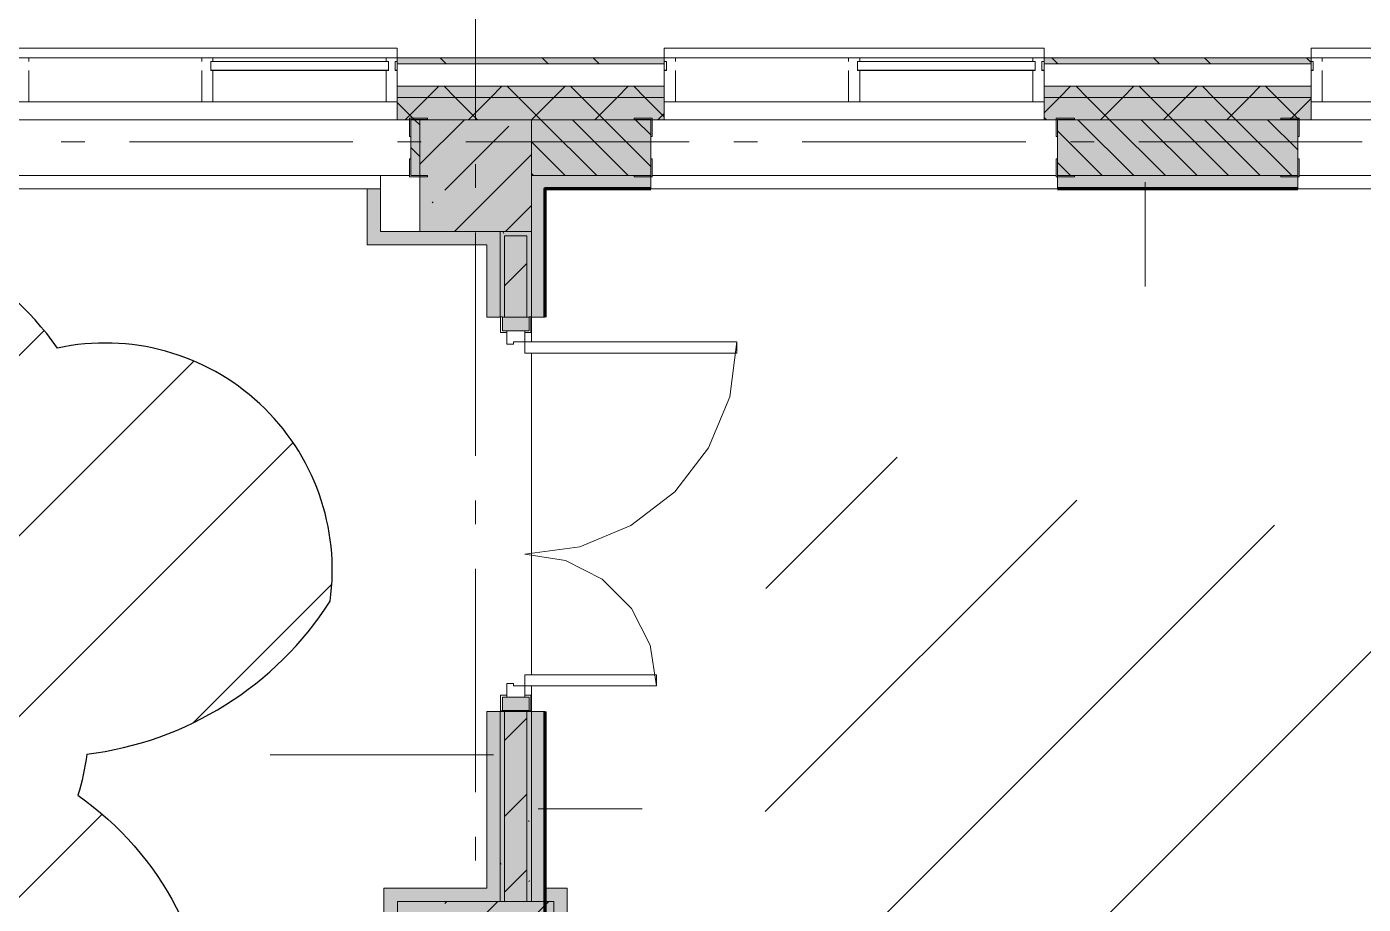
# Model space of a CAD drawing. Header units: millimetres. Extents: x -537608 to 253996, y -217170 to 186033.
# Drawn here: x -233385 to -227403, y 175509 to 179437 of the extents above; entities that cross this region are included whole.
import ezdxf

# ---------------------------------------------------------------- set-up
doc = ezdxf.new("R2010")
doc.units = ezdxf.units.MM
doc.layers.add('16) Лак 1.6м', color=160, linetype='Continuous', lineweight=90)
doc.layers.add('2) окраска коммуникации', color=152, linetype='Continuous', lineweight=30)
doc.layers.add('PDF _Геометрия', color=7, linetype='Continuous')
doc.layers.add('PDF _Сплошная заливка', color=7, linetype='Continuous', true_color=0xffffff)

msp = doc.modelspace()

# ---------------------------------------------------------------- hatches: boundary and pattern name
at = {"layer": '2) окраска коммуникации'}
h = msp.add_hatch(dxfattribs=at)
h.set_pattern_fill('ANSI31', color=256, scale=180)
h.paths.add_polyline_path([(-233247.5688, 177998.5235, 0.52056705), (-235419.4646, 177998.5235, 0.52056705), (-237429.314, 177998.5235, 0.52056705), (-238821.017, 177998.5235, 0.52056705), (-238257.7876, 176764.6396, 0.52056705), (-236617.9332, 176764.6396, 0.220684184), (-235677.2729, 176219.1299, 0.205609589), (-235330.6408, 175659.2565, 0.276734799), (-235930.449, 174316.027, 0.061769593), (-236112.3946, 174259.4336, 0.52056705), (-237556.5301, 174259.4336, 0.379466008), (-238348.6553, 174426.9845, 0.057663837), (-238592.4759, 174486.1429, 0.52056705), (-239028.0629, 173407.6346, 0.52056705), (-239028.0629, 171042.3935, 0.52056705), (-239028.0629, 169617.5684, 0.52056705), (-239028.0629, 167673.4548, 0.52056705), (-239028.0629, 165454.0474, 0.52056705), (-239028.0629, 163233.1917, 0.52056705), (-239028.0629, 161197.9974, 0.52056705), (-237754.1061, 161355.6589, 0.52056705), (-237754.1061, 163501.6063, 0.52056705), (-237754.1061, 165619.0709, 0.52056705), (-237754.1061, 167485.6614, 0.52056705), (-237754.1061, 169510.9994, 0.52056705), (-237754.1061, 171144.8997, 0.52056705), (-237754.1061, 172906.8922, 0.128482934), (-237635.6681, 173445.8092, 0.087084483), (-237506.7931, 173612.8336, 0.52056705), (-236002.5942, 173612.8336, 0.294706709), (-235400.9446, 173367.8094, 0.015336865), (-235330.6408, 173315.2971, 0.52056705), (-235330.6408, 171857.765, 0.52056705), (-235330.6408, 169616.5128, 0.52056705), (-233156.3052, 169668.4749, 0.52056705), (-233156.3052, 171100.5414, 0.52056705), (-233156.3052, 173693.283, 0.52056705), (-233156.3052, 175996.4089, 0.04413108), (-233116.7734, 176180.5755, 0.223427694), (-232027.1964, 176864.879, 0.52056705)])
h = msp.add_hatch(dxfattribs=at)
h.set_pattern_fill('ANSI31', color=5, scale=222)
h.set_pattern_definition([(45, (-258045.5, 58244.4), (-498.4042, 498.4042), [])])
edge = h.paths.add_edge_path()
edge.add_spline(control_points=[(-235816.1191, 159271.232), (-236159.4574, 159033.9082), (-238070.707, 158782.2879), (-238638.1634, 158432.2404), (-238105.9898, 157437.1958), (-235754.1232, 157437.1958), (-234964.4457, 157111.2328), (-232629.7463, 157197.0128), (-230260.7124, 156905.3617), (-229350.8658, 157179.8572), (-227823.0111, 157317.1047), (-227874.2427, 155408.2821), (-228097.4122, 152976.7837), (-227822.7426, 150724.7104), (-228269.0815, 149763.9784), (-227084.5653, 149112.0524), (-225299.2066, 148991.9613), (-224269.1925, 149077.7406), (-223393.6804, 150141.4089), (-223033.1746, 151942.7824), (-223033.1746, 154550.2232), (-224114.1503, 155620.6235), (-222534.7954, 157233.2822), (-223616.3097, 158108.2349), (-222328.7917, 159257.6825), (-224405.9872, 160750.2232), (-223221.471, 161659.5139), (-222637.7958, 162380.0636), (-222998.3466, 163910.6161), (-224371.6993, 165660.5215), (-222551.1261, 167750.2232), (-223117.6326, 168979.9453), (-222465.2915, 170352.4203), (-223735.6423, 171364.6211), (-222688.4609, 172325.3538), (-224215.7041, 173378.4158), (-222584.8491, 174510.7078), (-223546.1958, 175199.8757), (-221881.0047, 176020.4302), (-223048.3552, 176912.5392), (-223134.1899, 177993.3638), (-224026.8692, 177461.5296), (-225297.22, 177718.8682), (-226378.7358, 177221.3459), (-228541.766, 177135.5666), (-230052.4535, 177838.96), (-230103.9537, 176483.6406), (-230103.9537, 175397.7837), (-229211.2743, 175199.8757), (-230121.1209, 173498.5077), (-229039.6066, 172812.2698), (-230258.4573, 170776.7837), (-229761.2561, 169941.1373), (-230774.103, 168425.7837), (-229332.0829, 167750.2232), (-232123.453, 166650.2232), (-233452.141, 167750.2232), (-234104.4836, 166681.5095), (-235855.5078, 167750.2232), (-235443.0905, 165700.2452), (-235100.8307, 164170.835), (-235942.0098, 164546.6834), (-235461.3365, 162982.3976), (-236062.1774, 161973.2927), (-234156.6512, 161458.6141), (-236010.6772, 160206.231), (-235472.7808, 159508.5559), (-235816.1191, 159271.232)], knot_values=[0, 0, 0, 0, 1, 2, 3, 4, 5, 6, 7, 8, 9, 10, 11, 12, 13, 14, 15, 16, 17, 18, 19, 20, 21, 22, 23, 24, 25, 26, 27, 28, 29, 30, 31, 32, 33, 34, 35, 36, 37, 38, 39, 40, 41, 42, 43, 44, 45, 46, 47, 48, 49, 50, 51, 52, 53, 54, 55, 56, 57, 58, 59, 60, 61, 62, 63, 64, 65, 65, 65, 65], degree=3, periodic=0)
edge = h.paths.add_edge_path(flags=16)
edge.add_arc((-231889.6573, 159033.0748), 1468.0305, 125.00000005, 234.99999995, ccw=False)
edge.add_arc((-231607.6582, 161840.8916), 1959.6809, 125.00000005, 234.99999995, ccw=False)
edge.add_arc((-231767.132, 163405.6521), 965.4036, 67.59470151, 177.59470141, ccw=False)
edge.add_arc((-231443.7098, 163069.927), 1229.0586, -22.07713269, 87.92286721, ccw=False)
edge.add_arc((-231143.3293, 161410.3894), 1461.9881, -54.99999995, 54.99999995, ccw=False)
edge.add_arc((-231576.0596, 159327.8343), 1548.9823, -75.15767463, 34.84232527, ccw=False)
edge.add_arc((-231955.4787, 158374.0401), 947.5729, 215.00000005, 324.99999995, ccw=False)
edge = h.paths.add_edge_path(flags=16)
edge.add_arc((-225566.369, 153285.6185), 1536.9915, 125.00000005, 234.99999995, ccw=False)
edge.add_arc((-225538.421, 155843.592), 1585.7174, 125.00000005, 234.99999995, ccw=False)
edge.add_arc((-225137.7183, 159013.7421), 2284.3212, 125.00000005, 234.99999995, ccw=False)
edge.add_arc((-225658.2126, 162012.8119), 1376.867, 125.00000005, 234.99999995, ccw=False)
edge.add_arc((-225574.7307, 164105.3721), 1301.2124, 117.8493612, 227.8493611, ccw=False)
edge.add_arc((-225369.6285, 164519.2026), 1097.085, 27.81836399, 137.81836389, ccw=False)
edge.add_arc((-225613.8121, 163296.7221), 2117.3814, -54.99999995, 54.99999995, ccw=False)
edge.add_arc((-225663.381, 159757.0156), 2203.8023, -54.99999995, 54.99999995, ccw=False)
edge.add_arc((-225163.6815, 156860.1623), 1332.6027, -54.99999995, 54.99999995, ccw=False)
edge.add_arc((-225407.0732, 154329.3545), 1756.9432, -54.99999995, 54.99999995, ccw=False)
edge.add_arc((-225725.9779, 153175.5991), 1357.0078, 237.85706584, 347.85706574, ccw=False)
edge = h.paths.add_edge_path(flags=16)
edge.add_arc((-226395.9174, 168135.9149), 1371.9136, 125.00000005, 234.99999995, ccw=False)
edge.add_arc((-226384.8551, 170399.3253), 1391.2002, 125.00000005, 234.99999995, ccw=False)
edge.add_arc((-226325.4529, 172763.3694), 1494.7648, 125.00000005, 234.99999995, ccw=False)
edge.add_arc((-225896.8545, 175145.79), 1730.4953, 112.00238998, 222.00238988, ccw=False)
edge.add_arc((-226212.3841, 175253.0022), 1533.7869, -7.46862395, 102.53137595, ccw=False)
edge.add_arc((-225760.6269, 173526.9207), 1863.7748, -54.99999995, 54.99999995, ccw=False)
edge.add_arc((-225829.2376, 170375.5045), 1983.3939, -54.99999995, 54.99999995, ccw=False)
edge.add_arc((-225610.4468, 168098.6002), 1126.7789, -74.63234793, 35.36765197, ccw=False)
edge.add_arc((-226247.326, 167667.1454), 1142.021, 215.00000005, 324.99999995, ccw=False)
at = {"layer": 'PDF _Сплошная заливка', "transparency": 33554559}
h = msp.add_hatch(color=256, dxfattribs=at)
h.paths.add_polyline_path([(-213026.1966, 179270.9029), (-212999.1964, 179270.9029), (-212999.1964, 179297.9009), (-219902.1951, 179297.9009), (-219902.1951, 179270.9029), (-213238.0699, 179270.9029)], flags=0)
h.paths.add_polyline_path([(-224741.5329, 179270.9029), (-224741.5329, 179297.9009), (-225936.532, 179297.9009), (-225936.532, 179270.9029), (-224926.2392, 179270.9029)], flags=0)
h.paths.add_polyline_path([(-220752.1962, 179270.9029), (-220752.1962, 179297.9009), (-223041.5329, 179297.9009), (-223041.5329, 179270.9029), (-221586.7628, 179270.9029)], flags=0)
h.paths.add_polyline_path([(-228265.7155, 179270.9029), (-227636.5321, 179270.9029), (-227636.5321, 179297.9009), (-228831.5332, 179297.9009), (-228831.5332, 179270.9029)], flags=0)
h.paths.add_polyline_path([(-230531.5312, 179270.9029), (-230531.5312, 179297.9009), (-231726.5323, 179297.9009), (-231726.5323, 179270.9029), (-231605.1918, 179270.9029)], flags=0)
h.paths.add_polyline_path([(-234109.8002, 179270.9029), (-233426.5324, 179270.9029), (-233426.5324, 179297.9009), (-234621.5314, 179297.9009), (-234621.5314, 179270.9029)], flags=0)
h.paths.add_polyline_path([(-236321.5315, 179270.9029), (-236321.5315, 179297.9009), (-237516.5305, 179297.9009), (-237516.5305, 179270.9029), (-236614.4085, 179270.9029)], flags=0)
h.paths.add_polyline_path([(-239216.5305, 179270.9029), (-239216.5305, 179297.9009), (-242926.19, 179297.9009), (-242926.19, 179270.9029), (-239953.8848, 179270.9029)], flags=0)
h.paths.add_polyline_path([(-245926.1886, 179270.9029), (-244626.1922, 179270.9029), (-244626.1922, 179297.9009), (-245926.1886, 179297.9009)], flags=0)
h.paths.add_polyline_path([(-248302.5757, 179270.9029), (-247626.1909, 179270.9029), (-247626.1909, 179297.9009), (-248926.1873, 179297.9009), (-248926.1873, 179270.9029)], flags=0)
h.paths.add_polyline_path([(-251926.1902, 179270.9029), (-250626.1895, 179270.9029), (-250626.1895, 179297.9009), (-251926.1902, 179297.9009)], flags=0)
h.paths.add_polyline_path([(-256651.2687, 179270.9029), (-256626.1868, 179270.9029), (-256626.1868, 179297.9009), (-257926.1874, 179297.9009), (-257926.1874, 179270.9029)], flags=0)
h.paths.add_polyline_path([(-254926.1888, 179270.9029), (-253626.1881, 179270.9029), (-253626.1881, 179297.9009), (-254926.1888, 179297.9009)], flags=0)
h.paths.add_polyline_path([(-264476.1869, 179270.9029), (-262626.1883, 179270.9029), (-262626.1883, 179297.9009), (-264576.1872, 179297.9009), (-264576.1872, 179270.9029)], flags=0)
h.paths.add_polyline_path([(-259626.1854, 179270.9029), (-259626.1854, 179297.9009), (-260926.1861, 179297.9009), (-260926.1861, 179270.9029), (-259990.745, 179270.9029)], flags=0)
h = msp.add_hatch(color=256, dxfattribs=at)
h.paths.add_polyline_path([(-213176.1955, 179120.9023), (-213126.1959, 179120.9023), (-213126.1959, 179170.9025), (-219902.1951, 179170.9025), (-219902.1951, 179120.9023), (-213238.0699, 179120.9023)], flags=0)
h.paths.add_polyline_path([(-223041.5329, 179120.9023), (-220752.1962, 179120.9023), (-220752.1962, 179170.9025), (-223041.5329, 179170.9025)], flags=0)
h.paths.add_polyline_path([(-224741.5329, 179120.9023), (-224741.5329, 179170.9025), (-225936.532, 179170.9025), (-225936.532, 179120.9023), (-224926.2392, 179120.9023)], flags=0)
h.paths.add_polyline_path([(-228265.7155, 179120.9023), (-227636.5321, 179120.9023), (-227636.5321, 179170.9025), (-228831.5332, 179170.9025), (-228831.5332, 179120.9023)], flags=0)
h.paths.add_polyline_path([(-234109.8002, 179120.9023), (-233426.5324, 179120.9023), (-233426.5324, 179170.9025), (-234621.5314, 179170.9025), (-234621.5314, 179120.9023)], flags=0)
h.paths.add_polyline_path([(-231605.1918, 179120.9023), (-230531.5312, 179120.9023), (-230531.5312, 179170.9025), (-231726.5323, 179170.9025), (-231726.5323, 179120.9023)], flags=0)
h.paths.add_polyline_path([(-236321.5315, 179120.9023), (-236321.5315, 179170.9025), (-237516.5305, 179170.9025), (-237516.5305, 179120.9023), (-236614.4085, 179120.9023)], flags=0)
h.paths.add_polyline_path([(-239216.5305, 179120.9023), (-239216.5305, 179170.9025), (-242926.19, 179170.9025), (-242926.19, 179120.9023), (-239953.8848, 179120.9023)], flags=0)
h.paths.add_polyline_path([(-248926.1873, 179120.9023), (-247626.1909, 179120.9023), (-247626.1909, 179170.9025), (-248926.1873, 179170.9025)], flags=0)
h.paths.add_polyline_path([(-244626.1922, 179120.9023), (-244626.1922, 179170.9025), (-245926.1886, 179170.9025), (-245926.1886, 179120.9023), (-244963.0993, 179120.9023)], flags=0)
h.paths.add_polyline_path([(-250626.1895, 179120.9023), (-250626.1895, 179170.9025), (-251926.1902, 179170.9025), (-251926.1902, 179120.9023), (-251642.052, 179120.9023)], flags=0)
h.paths.add_polyline_path([(-254926.1888, 179120.9023), (-253626.1881, 179120.9023), (-253626.1881, 179170.9025), (-254926.1888, 179170.9025)], flags=0)
h.paths.add_polyline_path([(-256626.1868, 179120.9023), (-256626.1868, 179170.9025), (-257926.1874, 179170.9025), (-257926.1874, 179120.9023), (-256651.2687, 179120.9023)], flags=0)
h.paths.add_polyline_path([(-259626.1854, 179120.9023), (-259626.1854, 179170.9025), (-260926.1861, 179170.9025), (-260926.1861, 179120.9023), (-259990.745, 179120.9023)], flags=0)
h.paths.add_polyline_path([(-263330.2213, 179120.9023), (-262626.1883, 179120.9023), (-262626.1883, 179170.9025), (-264426.1867, 179170.9025), (-264426.1867, 179120.9023), (-264326.1863, 179120.9023)], flags=0)
h = msp.add_hatch(color=256, dxfattribs=at)
h.paths.add_polyline_path([(-213176.1955, 179020.9019), (-213176.1955, 179120.9023), (-219902.1951, 179120.9023), (-219902.1951, 179020.9019), (-213238.0699, 179020.9019)], flags=0)
h.paths.add_polyline_path([(-220752.1962, 179020.9019), (-220752.1962, 179120.9023), (-223041.5329, 179120.9023), (-223041.5329, 179020.9019), (-221026.1962, 179020.9019)], flags=0)
h.paths.add_polyline_path([(-225936.532, 179020.9019), (-224741.5329, 179020.9019), (-224741.5329, 179120.9023), (-225936.532, 179120.9023)], flags=0)
h.paths.add_polyline_path([(-228831.5332, 179020.9019), (-227636.5321, 179020.9019), (-227636.5321, 179120.9023), (-228831.5332, 179120.9023)], flags=0)
h.paths.add_polyline_path([(-230531.5312, 179020.9019), (-230531.5312, 179120.9023), (-231726.5323, 179120.9023), (-231726.5323, 179020.9019), (-231605.1918, 179020.9019)], flags=0)
h.paths.add_polyline_path([(-234621.5314, 179020.9019), (-233426.5324, 179020.9019), (-233426.5324, 179120.9023), (-234621.5314, 179120.9023)], flags=0)
h.paths.add_polyline_path([(-236321.5315, 179020.9019), (-236321.5315, 179120.9023), (-237516.5305, 179120.9023), (-237516.5305, 179020.9019), (-236614.4085, 179020.9019)], flags=0)
h.paths.add_polyline_path([(-239216.5305, 179020.9019), (-239216.5305, 179120.9023), (-242926.19, 179120.9023), (-242926.19, 179020.9019), (-239953.8848, 179020.9019)], flags=0)
h.paths.add_polyline_path([(-244626.1922, 179020.9019), (-244626.1922, 179120.9023), (-245926.1886, 179120.9023), (-245926.1886, 179020.9019), (-244963.0993, 179020.9019)], flags=0)
h.paths.add_polyline_path([(-247626.1909, 179020.9019), (-247626.1909, 179120.9023), (-248926.1873, 179120.9023), (-248926.1873, 179020.9019), (-248302.5757, 179020.9019)], flags=0)
h.paths.add_polyline_path([(-250626.1895, 179020.9019), (-250626.1895, 179120.9023), (-251926.1902, 179120.9023), (-251926.1902, 179020.9019), (-251642.052, 179020.9019)], flags=0)
h.paths.add_polyline_path([(-253626.1881, 179020.9019), (-253626.1881, 179120.9023), (-254926.1888, 179120.9023), (-254926.1888, 179020.9019)], flags=0)
h.paths.add_polyline_path([(-256651.2687, 179020.9019), (-256626.1868, 179020.9019), (-256626.1868, 179120.9023), (-257926.1874, 179120.9023), (-257926.1874, 179020.9019)], flags=0)
h.paths.add_polyline_path([(-259990.745, 179020.9019), (-259626.1854, 179020.9019), (-259626.1854, 179120.9023), (-260926.1861, 179120.9023), (-260926.1861, 179020.9019)], flags=0)
h.paths.add_polyline_path([(-263330.2213, 179020.9019), (-262626.1883, 179020.9019), (-262626.1883, 179120.9023), (-264326.1863, 179120.9023), (-264326.1863, 179021.2507), (-263526.1875, 179020.9019)], flags=0)
h = msp.add_hatch(color=256, dxfattribs=at)
h.paths.add_polyline_path([(-221586.7628, 178770.901), (-221526.1959, 178770.901), (-221526.1959, 179020.9019), (-222981.5344, 179020.9019), (-222981.5344, 178770.901)], flags=0)
h.paths.add_polyline_path([(-225876.5335, 178770.901), (-225776.1929, 178770.901), (-225776.1929, 179020.9019), (-225876.5335, 179020.9019), (-225876.5335, 178946.9135)], flags=0)
h.paths.add_polyline_path([(-225276.1932, 178770.901), (-224801.5336, 178770.901), (-224801.5336, 179020.9019), (-225276.1932, 179020.9019), (-225276.1932, 178946.9135)], flags=0)
h.paths.add_polyline_path([(-227696.5328, 178770.901), (-227696.5328, 179020.9019), (-228771.5326, 179020.9019), (-228771.5326, 178770.901), (-228265.7155, 178770.901)], flags=0)
h.paths.add_polyline_path([(-230770.3238, 178770.901), (-230591.5318, 178770.901), (-230591.5318, 179020.9019), (-231126.192, 179020.9019), (-231126.192, 178770.901), (-231066.1935, 178770.901)], flags=0)
h.paths.add_polyline_path([(-233486.5309, 178770.901), (-233486.5309, 179020.9019), (-234561.5307, 179020.9019), (-234561.5307, 178770.901)], flags=0)
h.paths.add_polyline_path([(-231666.5316, 178770.901), (-231626.1917, 178770.901), (-231626.1917, 179020.9019), (-231666.5316, 179020.9019), (-231666.5316, 178946.9135)], flags=0)
h.paths.add_polyline_path([(-237456.5298, 178770.901), (-237026.191, 178770.901), (-237026.191, 179020.9019), (-237456.5298, 179020.9019), (-237456.5298, 178946.9135)], flags=0)
h.paths.add_polyline_path([(-236466.1927, 178770.901), (-236381.53, 178770.901), (-236381.53, 179020.9019), (-236526.1913, 179020.9019), (-236526.1913, 178770.901)], flags=0)
msp.add_hatch(color=256, dxfattribs=at).paths.add_polyline_path([(-231605.1918, 178520.9043), (-231126.192, 178520.9043), (-231126.192, 179020.9019), (-231626.1917, 179020.9019), (-231626.1917, 178520.9043)])
at = {"layer": 'PDF _Сплошная заливка', "true_color": 0xff7d7d, "transparency": 33554559}
h = msp.add_hatch(color=11, dxfattribs=at)
h.paths.add_polyline_path([(-231066.1935, 175580.9042), (-231066.1935, 176371.2491), (-231126.192, 176371.2491), (-231126.192, 175580.9042)], flags=0)
h.paths.add_polyline_path([(-231126.192, 178136.249), (-231066.1935, 178136.249), (-231066.1935, 178770.901), (-231126.192, 178770.901), (-231126.192, 178238.9664)], flags=0)
h = msp.add_hatch(color=11, dxfattribs=at)
h.paths.add_polyline_path([(-225876.5335, 178710.9024), (-225766.1946, 178710.9024), (-225766.1946, 178770.901), (-225876.5335, 178770.901)], flags=0)
h.paths.add_polyline_path([(-227696.5328, 178710.9024), (-227696.5328, 178770.901), (-228771.5326, 178770.901), (-228771.5326, 178710.9024), (-228265.7155, 178710.9024)], flags=0)
h.paths.add_polyline_path([(-230591.5318, 178710.9024), (-230591.5318, 178770.901), (-231066.1935, 178770.901), (-231066.1935, 178710.9024), (-230770.3238, 178710.9024)], flags=0)
h = msp.add_hatch(color=11, dxfattribs=at)
h.paths.add_polyline_path([(-231326.1927, 175520.9014), (-231266.1921, 175520.9014), (-231266.1921, 176371.2491), (-231326.1927, 176371.2491), (-231326.1927, 175580.9042)], flags=0)
h.paths.add_polyline_path([(-231326.1927, 178136.249), (-231266.1921, 178136.249), (-231266.1921, 178520.9043), (-231326.1927, 178520.9043), (-231326.1927, 178238.9664)], flags=0)
at = {"layer": 'PDF _Сплошная заливка', "transparency": 33554559}
h = msp.add_hatch(color=256, dxfattribs=at)
h.paths.add_polyline_path([(-231266.1921, 169180.9054), (-231146.1929, 169180.9054), (-231146.1929, 169200.9042), (-231246.1933, 169200.9042), (-231246.1933, 171020.9056), (-231266.1921, 171020.9056), (-231266.1921, 170451.5269)], flags=0)
h.paths.add_polyline_path([(-231246.1933, 171520.9032), (-231246.1933, 172130.9168), (-231266.1921, 172130.9168), (-231266.1921, 171520.9032)], flags=0)
h.paths.add_polyline_path([(-231266.1921, 172550.9149), (-231246.1933, 172850.9161), (-231266.1921, 172850.9161), (-231266.1921, 172575.3725)], flags=0)
h.paths.add_polyline_path([(-231266.1921, 172950.9165), (-231246.1933, 172950.9165), (-231246.1933, 174305.9122), (-231266.1921, 174305.9122), (-231266.1921, 173283.3239)], flags=0)
h.paths.add_polyline_path([(-231246.1933, 174405.9126), (-231246.1933, 175020.9038), (-231266.1921, 175020.9038), (-231266.1921, 174405.9126)], flags=0)
h.paths.add_polyline_path([(-231266.1921, 175520.9014), (-231246.1933, 175520.9014), (-231246.1933, 176371.2491), (-231266.1921, 176371.2491), (-231266.1921, 176115.1165)], flags=0)
h.paths.add_polyline_path([(-231246.1933, 178136.249), (-231246.1933, 178500.9034), (-231146.1929, 178500.9034), (-231146.1929, 178520.9043), (-231266.1921, 178520.9043), (-231264.192, 178138.2513), (-231256.1916, 178136.249)], flags=0)
h = msp.add_hatch(color=256, dxfattribs=at)
h.paths.add_polyline_path([(-231146.1929, 169180.9054), (-231126.192, 169180.9054), (-231126.192, 171020.9056), (-231146.1929, 171020.9056), (-231146.1929, 169200.9042)], flags=0)
h.paths.add_polyline_path([(-231146.1929, 171520.9032), (-231126.192, 171520.9032), (-231126.192, 175020.9038), (-231146.1929, 175020.9038), (-231146.1929, 171867.4254)], flags=0)
h.paths.add_polyline_path([(-231126.192, 175520.9014), (-231126.192, 176371.2491), (-231146.1929, 176371.2491), (-231146.1929, 175520.9014), (-231133.5981, 175520.9014)], flags=0)
h.paths.add_polyline_path([(-231136.1925, 178136.249), (-231136.1925, 178138.2513), (-231126.192, 178138.2513), (-231126.192, 178520.9043), (-231146.1929, 178520.9043), (-231146.1929, 178136.249)], flags=0)
h = msp.add_hatch(color=256, dxfattribs=at)
h.paths.add_polyline_path([(-231246.1933, 169200.9042), (-231146.1929, 169200.9042), (-231146.1929, 171020.9056), (-231246.1933, 171020.9056), (-231246.1933, 170451.5269)], flags=0)
h.paths.add_polyline_path([(-231246.1933, 171520.9032), (-231146.1929, 171520.9032), (-231146.1929, 175020.9038), (-231246.1933, 175020.9038), (-231246.1933, 171867.4254)], flags=0)
h.paths.add_polyline_path([(-231146.1929, 175520.9014), (-231146.1929, 176371.2491), (-231246.1933, 176371.2491), (-231246.1933, 175520.9014), (-231187.366, 175520.9014)], flags=0)
h.paths.add_polyline_path([(-231246.1933, 178136.249), (-231146.1929, 178136.249), (-231146.1929, 178500.9034), (-231246.1933, 178500.9034), (-231246.1933, 178238.9664)], flags=0)
at = {"layer": 'PDF _Сплошная заливка', "true_color": 0xff7d7d, "transparency": 33554559}
for points in [[(-231326.1927, 175520.9014), (-231326.1927, 175580.9042), (-231786.1928, 175580.9042), (-231786.1928, 175520.9014), (-231605.1918, 175520.9014)], [(-231746.1931, 175020.9038), (-231726.1921, 175020.9038), (-231726.1921, 175520.9014), (-231786.1928, 175520.9014), (-231786.1928, 175020.9038)]]:
    msp.add_hatch(color=11, dxfattribs=at).paths.add_polyline_path(points)

# ---------------------------------------------------------------- linework, layer by layer
at = {"layer": '16) Лак 1.6м'}
for points in [[(-230591.5318, 178710.9024), (-231066.1935, 178710.9024), (-231066.1935, 178136.249)], [(-227696.5328, 178710.9024), (-228771.5326, 178710.9024)], [(-231066.1935, 176371.2491), (-231066.1935, 168610.9045), (-231726.1921, 168610.9045)]]:
    msp.add_lwpolyline(points, dxfattribs=at)
at = {"layer": '2) окраска коммуникации'}
for points in [[(-233116.7734, 176180.5755, 0.223427694), (-232027.1964, 176864.879, 0.52056705), (-233247.5688, 177998.5235, 0.52056705), (-235419.4646, 177998.5235, 0.52056705), (-237429.314, 177998.5235, 0.52056705), (-238821.017, 177998.5235, 0.52056705), (-238257.7876, 176764.6396, 0.52056705), (-236617.9332, 176764.6396, 0.220684184), (-235677.2729, 176219.1299, 0.220684184)], [(-233116.7734, 176180.5755, -0.04413108), (-233156.3052, 175996.4089, -0.52056705), (-233156.3052, 173693.283, -0.52056705), (-233156.3052, 171100.5414, -0.52056705), (-233156.3052, 169668.4749, -0.52056705), (-235330.6408, 169616.5128, -0.52056705), (-235330.6408, 171857.765, -0.52056705), (-235330.6408, 173315.2971, -0.015336865), (-235400.9446, 173367.8094)]]:
    msp.add_lwpolyline(points, format="xyb", dxfattribs=at)
at = {"layer": 'PDF _Геометрия', "color": 253, "lineweight": 9, "true_color": 0xaaaaaa}
for p, q in [((-231376.193, 180021.9952), (-231376.193, 179021.9956)), ((-233426.5324, 179340.904), (-231726.5323, 179340.904)), ((-231726.5323, 179340.904), (-231726.5323, 179297.9009)), ((-230531.5312, 179297.9009), (-230531.5312, 179340.904)), ((-230531.5312, 179340.904), (-228831.5332, 179340.904)), ((-228831.5332, 179340.904), (-228831.5332, 179297.9009)), ((-227636.5321, 179297.9009), (-227636.5321, 179340.904)), ((-227636.5321, 179340.904), (-225936.532, 179340.904)), ((-232561.5317, 179242.9016), (-231766.532, 179242.9016)), ((-231776.5325, 179240.9036), (-232551.5311, 179240.9036)), ((-231736.5328, 179242.9016), (-231726.5323, 179242.9016)), ((-230531.5312, 179242.9016), (-230521.5328, 179242.9016)), ((-229666.5326, 179242.9016), (-228871.5329, 179242.9016)), ((-228881.5313, 179240.9036), (-229656.5321, 179240.9036)), ((-228841.5316, 179242.9016), (-228831.5332, 179242.9016)), ((-227636.5321, 179242.9016), (-227626.5316, 179242.9016)), ((-233125.4548, 178921.2504), (-233231.2896, 178921.2504)), ((-231925.4566, 178921.2504), (-232925.4561, 178921.2504)), ((-231619.6231, 178921.2504), (-231725.4558, 178921.2504)), ((-230419.6228, 178921.2504), (-231419.6223, 178921.2504)), ((-230113.7893, 178921.2504), (-230219.622, 178921.2504)), ((-228913.789, 178921.2504), (-229913.7907, 178921.2504)), ((-228607.9576, 178921.2504), (-228713.7903, 178921.2504)), ((-227407.9573, 178921.2504), (-228407.9569, 178921.2504)), ((-231376.193, 178821.9948), (-231376.193, 178716.1643)), ((-231376.193, 178516.1635), (-231376.193, 177516.164)), ((-231246.1933, 178486.2504), (-231246.1933, 178485.2514)), ((-231376.193, 177316.1632), (-231376.193, 177210.3326)), ((-231376.193, 177010.3319), (-231376.193, 176010.3323)), ((-231376.193, 175810.3315), (-231376.193, 175704.4967))]:
    msp.add_line(p, q, dxfattribs=at)
at = {"layer": 'PDF _Геометрия', "lineweight": 9}
for p, q in [((-233376.5322, 179297.9009), (-233426.5324, 179297.9009)), ((-233376.5322, 179280.9012), (-233376.5322, 179297.9009)), ((-233376.5322, 179297.9009), (-232601.5314, 179297.9009)), ((-232551.5311, 179297.9009), (-232601.5314, 179297.9009)), ((-232601.5314, 179297.9009), (-232601.5314, 179280.9012)), ((-232551.5311, 179297.9009), (-231776.5325, 179297.9009)), ((-232551.5311, 179280.9012), (-232551.5311, 179297.9009)), ((-231726.5323, 179297.9009), (-231776.5325, 179297.9009)), ((-231776.5325, 179297.9009), (-231776.5325, 179280.9012)), ((-230531.5312, 179297.9009), (-231726.5323, 179297.9009)), ((-231726.5323, 179297.9009), (-231726.5323, 179270.9029)), ((-231726.5323, 179280.9012), (-231726.5323, 179297.9009)), ((-230531.5312, 179270.9029), (-230531.5312, 179297.9009)), ((-230481.531, 179297.9009), (-230531.5312, 179297.9009)), ((-230531.5312, 179297.9009), (-230531.5312, 179280.9012)), ((-230481.531, 179280.9012), (-230481.531, 179297.9009)), ((-230481.531, 179297.9009), (-229706.5323, 179297.9009)), ((-229656.5321, 179297.9009), (-229706.5323, 179297.9009)), ((-229706.5323, 179297.9009), (-229706.5323, 179280.9012)), ((-229656.5321, 179297.9009), (-228881.5313, 179297.9009)), ((-229656.5321, 179280.9012), (-229656.5321, 179297.9009)), ((-228831.5332, 179297.9009), (-228881.5313, 179297.9009)), ((-228881.5313, 179297.9009), (-228881.5313, 179280.9012)), ((-227636.5321, 179297.9009), (-228831.5332, 179297.9009)), ((-228831.5332, 179297.9009), (-228831.5332, 179270.9029)), ((-228831.5332, 179280.9012), (-228831.5332, 179297.9009)), ((-227636.5321, 179270.9029), (-227636.5321, 179297.9009)), ((-227586.5319, 179297.9009), (-227636.5321, 179297.9009)), ((-227636.5321, 179297.9009), (-227636.5321, 179280.9012)), ((-227586.5319, 179280.9012), (-227586.5319, 179297.9009)), ((-227586.5319, 179297.9009), (-226811.5332, 179297.9009)), ((-233376.5322, 179100.9014), (-233376.5322, 179240.9036)), ((-232601.5314, 179240.9036), (-232601.5314, 179100.9014)), ((-232561.5317, 179240.9036), (-232561.5317, 179280.9012)), ((-232561.5317, 179280.9012), (-232551.5311, 179280.9012)), ((-232551.5311, 179240.9036), (-232561.5317, 179240.9036)), ((-232551.5311, 179280.9012), (-231776.5325, 179280.9012)), ((-232551.5311, 179100.9014), (-232551.5311, 179240.9036)), ((-231776.5325, 179280.9012), (-231766.532, 179280.9012)), ((-231766.532, 179240.9036), (-231776.5325, 179240.9036)), ((-231776.5325, 179240.9036), (-231776.5325, 179100.9014)), ((-231766.532, 179280.9012), (-231766.532, 179240.9036)), ((-231736.5328, 179240.9036), (-231736.5328, 179280.9012)), ((-231736.5328, 179280.9012), (-231726.5323, 179280.9012)), ((-231726.5323, 179240.9036), (-231736.5328, 179240.9036)), ((-231726.5323, 179270.9029), (-231726.5323, 179170.9025)), ((-230531.5312, 179270.9029), (-231726.5323, 179270.9029)), ((-231726.5323, 179100.9014), (-231726.5323, 179240.9036)), ((-230531.5312, 179280.9012), (-230521.5328, 179280.9012)), ((-230531.5312, 179170.9025), (-230531.5312, 179270.9029)), ((-230521.5328, 179240.9036), (-230531.5312, 179240.9036)), ((-230531.5312, 179240.9036), (-230531.5312, 179100.9014)), ((-230521.5328, 179280.9012), (-230521.5328, 179240.9036)), ((-230481.531, 179100.9014), (-230481.531, 179240.9036)), ((-229706.5323, 179240.9036), (-229706.5323, 179100.9014)), ((-229666.5326, 179240.9036), (-229666.5326, 179280.9012)), ((-229666.5326, 179280.9012), (-229656.5321, 179280.9012)), ((-229656.5321, 179240.9036), (-229666.5326, 179240.9036)), ((-229656.5321, 179280.9012), (-228881.5313, 179280.9012)), ((-229656.5321, 179100.9014), (-229656.5321, 179240.9036)), ((-228881.5313, 179280.9012), (-228871.5329, 179280.9012)), ((-228871.5329, 179240.9036), (-228881.5313, 179240.9036)), ((-228881.5313, 179240.9036), (-228881.5313, 179100.9014)), ((-228871.5329, 179280.9012), (-228871.5329, 179240.9036)), ((-228841.5316, 179240.9036), (-228841.5316, 179280.9012)), ((-228841.5316, 179280.9012), (-228831.5332, 179280.9012)), ((-228831.5332, 179240.9036), (-228841.5316, 179240.9036)), ((-228831.5332, 179270.9029), (-228831.5332, 179170.9025)), ((-227636.5321, 179270.9029), (-228831.5332, 179270.9029)), ((-228831.5332, 179100.9014), (-228831.5332, 179240.9036)), ((-227636.5321, 179280.9012), (-227626.5316, 179280.9012)), ((-227636.5321, 179170.9025), (-227636.5321, 179270.9029)), ((-227626.5316, 179240.9036), (-227636.5321, 179240.9036)), ((-227636.5321, 179240.9036), (-227636.5321, 179100.9014)), ((-227626.5316, 179280.9012), (-227626.5316, 179240.9036)), ((-227586.5319, 179100.9014), (-227586.5319, 179240.9036)), ((-231726.5323, 179170.9025), (-231726.5323, 179120.9023)), ((-230531.5312, 179170.9025), (-231726.5323, 179170.9025)), ((-231591.0835, 179120.9023), (-231541.0833, 179170.9025)), ((-231466.9443, 179120.9023), (-231516.9444, 179170.9025)), ((-231308.2392, 179120.9023), (-231258.2391, 179170.9025)), ((-231184.1021, 179120.9023), (-231234.1023, 179170.9025)), ((-231025.3971, 179120.9023), (-230975.397, 179170.9025)), ((-230901.26, 179120.9023), (-230951.2602, 179170.9025)), ((-230742.5551, 179120.9023), (-230692.5549, 179170.9025)), ((-230618.4179, 179120.9023), (-230668.4181, 179170.9025)), ((-230531.5312, 179120.9023), (-230531.5312, 179170.9025)), ((-228831.5332, 179170.9025), (-228831.5332, 179120.9023)), ((-227636.5321, 179170.9025), (-228831.5332, 179170.9025)), ((-228762.656, 179120.9023), (-228712.6557, 179170.9025)), ((-228638.5188, 179120.9023), (-228688.519, 179170.9025)), ((-228479.8138, 179120.9023), (-228429.8136, 179170.9025)), ((-228355.6766, 179120.9023), (-228405.6768, 179170.9025)), ((-228196.9717, 179120.9023), (-228146.9715, 179170.9025)), ((-228072.8324, 179120.9023), (-228122.8326, 179170.9025)), ((-227914.1274, 179120.9023), (-227864.1272, 179170.9025)), ((-227789.9903, 179120.9023), (-227839.9905, 179170.9025)), ((-227636.5321, 179120.9023), (-227636.5321, 179170.9025)), ((-231726.5323, 179120.9023), (-231726.5323, 179020.9019)), ((-230531.5312, 179120.9023), (-231726.5323, 179120.9023)), ((-231691.0818, 179020.9019), (-231591.0835, 179120.9023)), ((-231366.946, 179020.9019), (-231466.9443, 179120.9023)), ((-231408.2397, 179020.9019), (-231308.2392, 179120.9023)), ((-231084.1017, 179020.9019), (-231184.1021, 179120.9023)), ((-231125.3976, 179020.9019), (-231025.3971, 179120.9023)), ((-230801.2597, 179020.9019), (-230901.26, 179120.9023)), ((-230842.5554, 179020.9019), (-230742.5551, 179120.9023)), ((-230531.5312, 179034.0177), (-230618.4179, 179120.9023)), ((-230531.5312, 179020.9019), (-230531.5312, 179120.9023)), ((-228831.5332, 179052.025), (-228762.656, 179120.9023)), ((-228831.5332, 179120.9023), (-228831.5332, 179020.9019)), ((-227636.5321, 179120.9023), (-228831.5332, 179120.9023)), ((-228538.5184, 179020.9019), (-228638.5188, 179120.9023)), ((-228579.8142, 179020.9019), (-228479.8138, 179120.9023)), ((-228255.6763, 179020.9019), (-228355.6766, 179120.9023)), ((-228296.9699, 179020.9019), (-228196.9717, 179120.9023)), ((-227972.8341, 179020.9019), (-228072.8324, 179120.9023)), ((-228014.1278, 179020.9019), (-227914.1274, 179120.9023)), ((-227689.9899, 179020.9019), (-227789.9903, 179120.9023)), ((-227731.2857, 179020.9019), (-227636.5321, 179115.6534)), ((-227636.5321, 179020.9019), (-227636.5321, 179120.9023)), ((-233426.5324, 179100.9014), (-233376.5322, 179100.9014)), ((-233376.5322, 179100.9014), (-232601.5314, 179100.9014)), ((-232601.5314, 179100.9014), (-232551.5311, 179100.9014)), ((-232551.5311, 179100.9014), (-231776.5325, 179100.9014)), ((-231776.5325, 179100.9014), (-231726.5323, 179100.9014)), ((-231649.7881, 179020.9019), (-231726.5323, 179097.6461)), ((-230531.5312, 179100.9014), (-230481.531, 179100.9014)), ((-230481.531, 179100.9014), (-229706.5323, 179100.9014)), ((-229706.5323, 179100.9014), (-229656.5321, 179100.9014)), ((-229656.5321, 179100.9014), (-228881.5313, 179100.9014)), ((-228881.5313, 179100.9014), (-228831.5332, 179100.9014)), ((-227636.5321, 179100.9014), (-227586.5319, 179100.9014)), ((-227586.5319, 179100.9014), (-226811.5332, 179100.9014)), ((-231726.5323, 179020.9019), (-233426.5324, 179020.9019)), ((-233426.5324, 179020.9019), (-231726.5323, 179020.9019)), ((-231726.5323, 179020.9019), (-230531.5312, 179020.9019)), ((-231626.1917, 179020.9019), (-231666.5316, 179020.9019)), ((-231666.5316, 179020.9019), (-231666.5316, 178770.901)), ((-231626.1917, 178997.3056), (-231649.7881, 179020.9019)), ((-231626.1917, 178821.194), (-231426.4838, 179020.9019)), ((-231126.192, 179020.9019), (-231626.1917, 179020.9019)), ((-231626.1917, 179020.9019), (-231626.1917, 178770.901)), ((-231626.1917, 178770.901), (-231626.1917, 179020.9019)), ((-231513.2134, 178706.0756), (-231228.0913, 178991.1955)), ((-231126.192, 178770.901), (-231126.192, 179020.9019)), ((-230591.5318, 179020.9019), (-231126.192, 179020.9019)), ((-231126.192, 179020.9019), (-231126.192, 178770.901)), ((-230834.1029, 178770.901), (-231084.1017, 179020.9019)), ((-230692.6819, 178770.901), (-230942.6807, 179020.9019)), ((-230591.5318, 178811.1741), (-230801.2597, 179020.9019)), ((-230591.5318, 178952.5974), (-230659.8385, 179020.9019)), ((-230591.5318, 178770.901), (-230591.5318, 179020.9019)), ((-230559.7111, 179020.9019), (-230531.5312, 179049.0841)), ((-228831.5332, 179020.9019), (-230531.5312, 179020.9019)), ((-230531.5312, 179020.9019), (-228831.5332, 179020.9019)), ((-228821.3605, 179020.9019), (-228831.5332, 179031.0725)), ((-228831.5332, 179020.9019), (-227636.5321, 179020.9019)), ((-227696.5328, 179020.9019), (-228771.5326, 179020.9019)), ((-228771.5326, 179020.9019), (-228771.5326, 178770.901)), ((-228429.9407, 178770.901), (-228679.9394, 179020.9019)), ((-228288.5196, 178770.901), (-228538.5184, 179020.9019)), ((-228147.0964, 178770.901), (-228397.0973, 179020.9019)), ((-228005.6753, 178770.901), (-228255.6763, 179020.9019)), ((-227864.2542, 178770.901), (-228114.2553, 179020.9019)), ((-227722.8332, 178770.901), (-227972.8341, 179020.9019)), ((-227696.5328, 178886.0237), (-227831.411, 179020.9019)), ((-227696.5328, 178770.901), (-227696.5328, 179020.9019)), ((-225936.532, 179020.9019), (-227636.5321, 179020.9019)), ((-227636.5321, 179020.9019), (-225936.532, 179020.9019)), ((-228571.3617, 178770.901), (-228771.5326, 178971.0739)), ((-231626.1917, 178855.8867), (-231666.5316, 178896.2244)), ((-230975.524, 178770.901), (-231126.192, 178921.5733)), ((-231470.2856, 178520.9043), (-231126.192, 178864.9979)), ((-228712.7828, 178770.901), (-228771.5326, 178829.6508)), ((-231672.1918, 178770.901), (-233480.1926, 178770.901)), ((-233480.1926, 178770.901), (-231801.1924, 178770.901)), ((-231801.1924, 178770.901), (-231801.1924, 178710.9024)), ((-231666.5316, 178770.901), (-231626.1917, 178770.901)), ((-231626.1917, 178770.901), (-231626.1917, 178520.9043)), ((-231116.9451, 178770.901), (-231126.192, 178780.1501)), ((-231126.192, 178520.9043), (-231126.192, 178770.901)), ((-231126.192, 178770.901), (-231066.1935, 178770.901)), ((-231126.192, 178520.9043), (-231126.192, 178770.901)), ((-231126.192, 178770.901), (-231066.1935, 178770.901)), ((-231066.1935, 178770.901), (-230591.5318, 178770.901)), ((-231066.1935, 178770.901), (-230591.5318, 178770.901)), ((-230591.5318, 178770.901), (-230591.5318, 178710.9024)), ((-228777.1927, 178770.901), (-230585.1935, 178770.901)), ((-230585.1935, 178770.901), (-228777.1927, 178770.901)), ((-228771.5326, 178770.901), (-227696.5328, 178770.901)), ((-228771.5326, 178770.901), (-228771.5326, 178710.9024)), ((-227696.5328, 178770.901), (-228771.5326, 178770.901)), ((-227696.5328, 178710.9024), (-227696.5328, 178770.901)), ((-225882.1936, 178770.901), (-227690.1944, 178770.901)), ((-227690.1944, 178770.901), (-225882.1936, 178770.901)), ((-231861.1931, 178710.9024), (-233486.5309, 178710.9024)), ((-231801.1924, 178710.9024), (-231861.1931, 178710.9024)), ((-231861.1931, 178460.9015), (-231861.1931, 178710.9024)), ((-231801.1924, 178520.9043), (-231801.1924, 178710.9024)), ((-230591.5318, 178710.9024), (-231066.1935, 178710.9024)), ((-231066.1935, 178710.9024), (-231066.1935, 178136.249)), ((-228771.5326, 178710.9024), (-230591.5318, 178710.9024)), ((-228771.5326, 178710.9024), (-227696.5328, 178710.9024)), ((-228379.3807, 178740.9017), (-228379.3807, 178274.7528)), ((-225876.5335, 178710.9024), (-227696.5328, 178710.9024)), ((-231570.2386, 178649.0481), (-231565.4957, 178653.7889)), ((-231242.1866, 178520.9043), (-231126.192, 178636.8968)), ((-231326.1927, 178520.9043), (-231801.1924, 178520.9043)), ((-231626.1917, 178520.9043), (-231126.192, 178520.9043)), ((-231266.1921, 178520.9043), (-231326.1927, 178520.9043)), ((-231266.1921, 178136.249), (-231266.1921, 178520.9043)), ((-231246.1933, 178520.9043), (-231266.1921, 178520.9043)), ((-231266.1921, 178520.9043), (-231266.1921, 178136.249)), ((-231146.1929, 178520.9043), (-231246.1933, 178520.9043)), ((-231126.192, 178520.9043), (-231146.1929, 178520.9043)), ((-231126.192, 178136.249), (-231126.192, 178520.9043)), ((-231126.192, 178136.249), (-231126.192, 178520.9043)), ((-231801.1924, 178460.9015), (-231861.1931, 178460.9015)), ((-231326.1927, 178460.9015), (-231801.1924, 178460.9015)), ((-231326.1927, 178136.249), (-231326.1927, 178460.9015)), ((-231246.1933, 178136.249), (-231246.1933, 178500.9034)), ((-231246.1933, 178500.9034), (-231146.1929, 178500.9034)), ((-231146.1929, 178500.9034), (-231146.1929, 178136.249)), ((-231246.1933, 178277.8531), (-231146.1929, 178377.8535)), ((-231266.1921, 178136.249), (-231326.1927, 178136.249)), ((-231256.1916, 178138.2513), (-231264.192, 178138.2513)), ((-231264.192, 178138.2513), (-231264.192, 178068.2501)), ((-231256.1916, 178076.2505), (-231256.1916, 178138.2513)), ((-231136.1925, 178136.249), (-231256.1916, 178136.249)), ((-231256.1916, 178136.249), (-231256.1916, 178076.2505)), ((-231136.1925, 178138.2513), (-231136.1925, 178076.2505)), ((-231128.192, 178138.2513), (-231136.1925, 178138.2513)), ((-231136.1925, 178076.2505), (-231136.1925, 178136.249)), ((-231128.192, 178068.2501), (-231128.192, 178138.2513)), ((-231066.1935, 178136.249), (-231126.192, 178136.249)), ((-231264.192, 178068.2501), (-231236.1928, 178068.2501)), ((-231236.1928, 178076.2505), (-231256.1916, 178076.2505)), ((-231256.1916, 178076.2505), (-231136.1925, 178076.2505)), ((-231156.1934, 178076.2505), (-231236.1928, 178076.2505)), ((-231236.1928, 178076.2505), (-231236.1928, 178016.252)), ((-231236.1928, 178068.2501), (-231236.1928, 178076.2505)), ((-231156.1934, 178026.2503), (-231156.1934, 178076.2505)), ((-231136.1925, 178076.2505), (-231156.1934, 178076.2505)), ((-231156.1934, 178076.2505), (-231156.1934, 178068.2501)), ((-231156.1934, 178068.2501), (-231128.192, 178068.2501)), ((-231236.1928, 178016.252), (-231206.1936, 178016.252)), ((-231206.1936, 178016.252), (-231206.1936, 178026.2503)), ((-231206.1936, 178026.2503), (-231156.1934, 178026.2503)), ((-230206.1919, 178026.2503), (-231156.1934, 178026.2503)), ((-231156.1934, 178026.2503), (-231156.1934, 177976.2501)), ((-231156.1934, 177976.2501), (-230206.1919, 177976.2501)), ((-230206.1919, 178026.2503), (-230238.5637, 177780.3744)), ((-230206.1919, 177976.2501), (-230206.1919, 178026.2503)), ((-230238.5637, 177780.3744), (-230333.4681, 177551.2485)), ((-230333.4681, 177551.2485), (-230484.4417, 177354.4987)), ((-230484.4417, 177354.4987), (-230681.1937, 177203.525)), ((-230681.1937, 177203.525), (-230910.3153, 177108.6228)), ((-230910.3153, 177108.6228), (-231156.1934, 177076.251)), ((-231156.1934, 177076.251), (-230973.8726, 177047.3756)), ((-230973.8726, 177047.3756), (-230809.4, 176963.5697)), ((-230809.4, 176963.5697), (-230678.8728, 176833.0447)), ((-230678.8728, 176833.0447), (-230595.0691, 176668.572)), ((-230595.0691, 176668.572), (-230566.1937, 176486.2513)), ((-231206.1936, 176496.2496), (-231236.1928, 176496.2496)), ((-231236.1928, 176496.2496), (-231236.1928, 176436.2511)), ((-231206.1936, 176486.2513), (-231206.1936, 176496.2496)), ((-231156.1934, 176486.2513), (-231206.1936, 176486.2513)), ((-230566.1937, 176536.2515), (-231156.1934, 176536.2515)), ((-231156.1934, 176536.2515), (-231156.1934, 176486.2513)), ((-231156.1934, 176486.2513), (-230566.1937, 176486.2513)), ((-231156.1934, 176436.2511), (-231156.1934, 176486.2513)), ((-230566.1937, 176486.2513), (-230566.1937, 176536.2515)), ((-231236.1928, 176444.2515), (-231264.192, 176444.2515)), ((-231264.192, 176444.2515), (-231264.192, 176374.2503)), ((-231256.1916, 176374.2503), (-231256.1916, 176436.2511)), ((-231256.1916, 176436.2511), (-231236.1928, 176436.2511)), ((-231256.1916, 176436.2511), (-231256.1916, 176376.2526)), ((-231136.1925, 176436.2511), (-231256.1916, 176436.2511)), ((-231236.1928, 176436.2511), (-231236.1928, 176444.2515)), ((-231236.1928, 176436.2511), (-231156.1934, 176436.2511)), ((-231128.192, 176444.2515), (-231156.1934, 176444.2515)), ((-231156.1934, 176444.2515), (-231156.1934, 176436.2511)), ((-231156.1934, 176436.2511), (-231136.1925, 176436.2511)), ((-231136.1925, 176436.2511), (-231136.1925, 176374.2503)), ((-231136.1925, 176376.2526), (-231136.1925, 176436.2511)), ((-231128.192, 176374.2503), (-231128.192, 176444.2515)), ((-231266.1921, 176371.2491), (-231326.1927, 176371.2491)), ((-231326.1927, 176371.2491), (-231326.1927, 175580.9042)), ((-231266.1921, 176371.2491), (-231266.1921, 175520.9014)), ((-231266.1921, 175520.9014), (-231266.1921, 176371.2491)), ((-231246.1933, 176371.2491), (-231266.1921, 176371.2491)), ((-231264.192, 176374.2503), (-231256.1916, 176374.2503)), ((-231256.1916, 176376.2526), (-231136.1925, 176376.2526)), ((-231246.1933, 175520.9014), (-231246.1933, 176371.2491)), ((-231146.1929, 176371.2491), (-231246.1933, 176371.2491)), ((-231146.1929, 175520.9014), (-231146.1929, 176371.2491)), ((-231126.192, 176371.2491), (-231146.1929, 176371.2491)), ((-231136.1925, 176374.2503), (-231128.192, 176374.2503)), ((-231066.1935, 176371.2491), (-231126.192, 176371.2491)), ((-231126.192, 176371.2491), (-231126.192, 175580.9042)), ((-231126.192, 175580.9042), (-231126.192, 176371.2491)), ((-231066.1935, 175580.9042), (-231066.1935, 176371.2491)), ((-231246.1933, 176241.3872), (-231146.1929, 176341.3877)), ((-231296.1935, 176177.3369), (-232296.193, 176177.3369)), ((-231246.1933, 175901.9741), (-231146.1929, 176001.9746)), ((-231096.1928, 175935.4569), (-230630.0439, 175935.4569)), ((-231246.1933, 175562.5653), (-231146.1929, 175662.5658)), ((-231326.1927, 175580.9042), (-231786.1928, 175580.9042)), ((-231786.1928, 175580.9042), (-231786.1928, 175520.9014)), ((-231126.192, 175580.9042), (-231126.192, 175520.9014)), ((-231126.192, 175520.9014), (-231126.192, 175580.9042)), ((-231026.1938, 175580.9042), (-231066.1935, 175580.9042)), ((-230966.1931, 175580.9042), (-231026.1938, 175580.9042)), ((-230966.1931, 175020.9038), (-230966.1931, 175580.9042)), ((-231786.1928, 175520.9014), (-231786.1928, 175020.9038)), ((-231726.1921, 175071.6188), (-231276.9073, 175520.9014)), ((-231726.1921, 175520.9014), (-231726.1921, 175020.9038)), ((-231026.1938, 175520.9014), (-231726.1921, 175520.9014)), ((-231513.2134, 175512.6943), (-231505.0063, 175520.9014)), ((-231285.1144, 175284.5975), (-231048.8084, 175520.9014)), ((-231026.1938, 175020.9038), (-231026.1938, 175520.9014))]:
    msp.add_line(p, q, dxfattribs=at)
at = {"layer": 'PDF _Геометрия', "color": 8, "lineweight": 9, "true_color": 0x787878}
for p, q in [((-231507.7965, 179270.9029), (-231534.7967, 179297.9009)), ((-231051.5986, 179270.9029), (-231078.5988, 179297.9009)), ((-230823.4996, 179270.9029), (-230850.4998, 179297.9009)), ((-228770.6154, 179270.9029), (-228797.6134, 179297.9009)), ((-228314.4174, 179270.9029), (-228341.4176, 179297.9009)), ((-228086.3185, 179270.9029), (-228113.3187, 179297.9009)), ((-227636.5321, 179277.3144), (-227657.1229, 179297.9009)), ((-231249.1471, 178511.2849), (-231252.5015, 178517.0936)), ((-231136.6058, 175877.9558), (-231139.9601, 175883.7645)), ((-231261.7828, 175688.371), (-231265.135, 175694.1754)), ((-231126.192, 175656.7226), (-231126.347, 175656.9896)), ((-231134.6337, 175614.6884), (-231137.9859, 175608.884))]:
    msp.add_line(p, q, dxfattribs=at)
at = {"layer": 'PDF _Геометрия', "color": 253, "lineweight": 20, "true_color": 0xaaaaaa}
for p, q in [((-231591.1934, 179027.2488), (-231672.1918, 179027.2488)), ((-231672.1918, 179027.2488), (-231672.1918, 178946.2504)), ((-231666.1936, 178946.2504), (-231666.1936, 179021.2507)), ((-231666.1936, 179021.2507), (-231591.1934, 179021.2507)), ((-231591.1934, 179021.2507), (-231591.1934, 179027.2488)), ((-230585.1935, 179027.2488), (-230666.1919, 179027.2488)), ((-230666.1919, 179027.2488), (-230666.1919, 179021.2507)), ((-230666.1919, 179021.2507), (-230591.1938, 179021.2507)), ((-230591.1938, 179021.2507), (-230591.1938, 178946.2504)), ((-230585.1935, 178946.2504), (-230585.1935, 179027.2488)), ((-228696.1921, 179027.2488), (-228777.1927, 179027.2488)), ((-228777.1927, 179027.2488), (-228777.1927, 178946.2504)), ((-228771.1924, 178946.2504), (-228771.1924, 179021.2507)), ((-228771.1924, 179021.2507), (-228696.1921, 179021.2507)), ((-228696.1921, 179021.2507), (-228696.1921, 179027.2488)), ((-227690.1944, 179027.2488), (-227771.1928, 179027.2488)), ((-227771.1928, 179027.2488), (-227771.1928, 179021.2507)), ((-227771.1928, 179021.2507), (-227696.1926, 179021.2507)), ((-227696.1926, 179021.2507), (-227696.1926, 178946.2504)), ((-227690.1944, 178946.2504), (-227690.1944, 179027.2488)), ((-231672.1918, 178946.2504), (-231666.1936, 178946.2504)), ((-230591.1938, 178946.2504), (-230585.1935, 178946.2504)), ((-228777.1927, 178946.2504), (-228771.1924, 178946.2504)), ((-227696.1926, 178946.2504), (-227690.1944, 178946.2504)), ((-231666.1936, 178846.25), (-231672.1918, 178846.25)), ((-231672.1918, 178846.25), (-231672.1918, 178765.2516)), ((-231666.1936, 178771.2498), (-231666.1936, 178846.25)), ((-230585.1935, 178846.25), (-230591.1938, 178846.25)), ((-230591.1938, 178846.25), (-230591.1938, 178771.2498)), ((-230585.1935, 178765.2516), (-230585.1935, 178846.25)), ((-228771.1924, 178846.25), (-228777.1927, 178846.25)), ((-228777.1927, 178846.25), (-228777.1927, 178765.2516)), ((-228771.1924, 178771.2498), (-228771.1924, 178846.25)), ((-227690.1944, 178846.25), (-227696.1926, 178846.25)), ((-227696.1926, 178846.25), (-227696.1926, 178771.2498)), ((-227690.1944, 178765.2516), (-227690.1944, 178846.25)), ((-231672.1918, 178765.2516), (-231591.1934, 178765.2516)), ((-231591.1934, 178771.2498), (-231666.1936, 178771.2498)), ((-231591.1934, 178765.2516), (-231591.1934, 178771.2498)), ((-230591.1938, 178771.2498), (-230666.1919, 178771.2498)), ((-230666.1919, 178771.2498), (-230666.1919, 178765.2516)), ((-230666.1919, 178765.2516), (-230585.1935, 178765.2516)), ((-228777.1927, 178765.2516), (-228696.1921, 178765.2516)), ((-228696.1921, 178771.2498), (-228771.1924, 178771.2498)), ((-228696.1921, 178765.2516), (-228696.1921, 178771.2498)), ((-227696.1926, 178771.2498), (-227771.1928, 178771.2498)), ((-227771.1928, 178771.2498), (-227771.1928, 178765.2516)), ((-227771.1928, 178765.2516), (-227690.1944, 178765.2516))]:
    msp.add_line(p, q, dxfattribs=at)
at = {"layer": 'PDF _Геометрия', "color": 9, "lineweight": 9, "true_color": 0xc0c0c0}
for p, q in [((-231126.192, 178136.249), (-231126.192, 178026.2503)), ((-231126.192, 178026.2503), (-231126.192, 178136.249)), ((-231126.192, 177976.2501), (-231126.192, 176536.2515)), ((-231126.192, 176536.2515), (-231126.192, 177976.2501)), ((-231126.192, 176486.2513), (-231126.192, 176371.2491)), ((-231126.192, 176371.2491), (-231126.192, 176486.2513))]:
    msp.add_line(p, q, dxfattribs=at)
at = {"layer": 'PDF _Сплошная заливка', "color": 11, "lineweight": 35, "true_color": 0xff7d7d, "transparency": 33554559}
for points in [[(-231801.1924, 178460.9015), (-231801.1924, 178710.9024), (-231861.1931, 178460.9015), (-231861.1931, 178710.9024)], [(-231801.1924, 178460.9015), (-231326.1927, 178460.9015), (-231801.1924, 178520.9043), (-231326.1927, 178520.9043)], [(-231126.192, 175520.9014), (-231026.1938, 175520.9014), (-231126.192, 175580.9042), (-231026.1938, 175580.9042)], [(-230966.1931, 175020.9038), (-230966.1931, 175580.9042), (-231026.1938, 175020.9038), (-231026.1938, 175580.9042)]]:
    msp.add_solid(points, dxfattribs=at)
at = {"layer": 'PDF _Сплошная заливка', "color": 7, "lineweight": 35, "true_color": 0xf4f4f4, "transparency": 33554559}
for points in [[(-231136.1925, 178076.2505), (-231136.1925, 178136.249), (-231256.1916, 178076.2505), (-231256.1916, 178136.249)], [(-231256.1916, 176376.2526), (-231136.1925, 176376.2526), (-231256.1916, 176436.2511), (-231136.1925, 176436.2511)]]:
    msp.add_solid(points, dxfattribs=at)
at = {"layer": 'PDF _Сплошная заливка', "lineweight": 35, "transparency": 33554559}
msp.add_solid([(-231726.1921, 175020.9038), (-231026.1938, 175020.9038), (-231726.1921, 175520.9014), (-231026.1938, 175520.9014)], dxfattribs=at)

doc.saveas('drawing.dxf')
